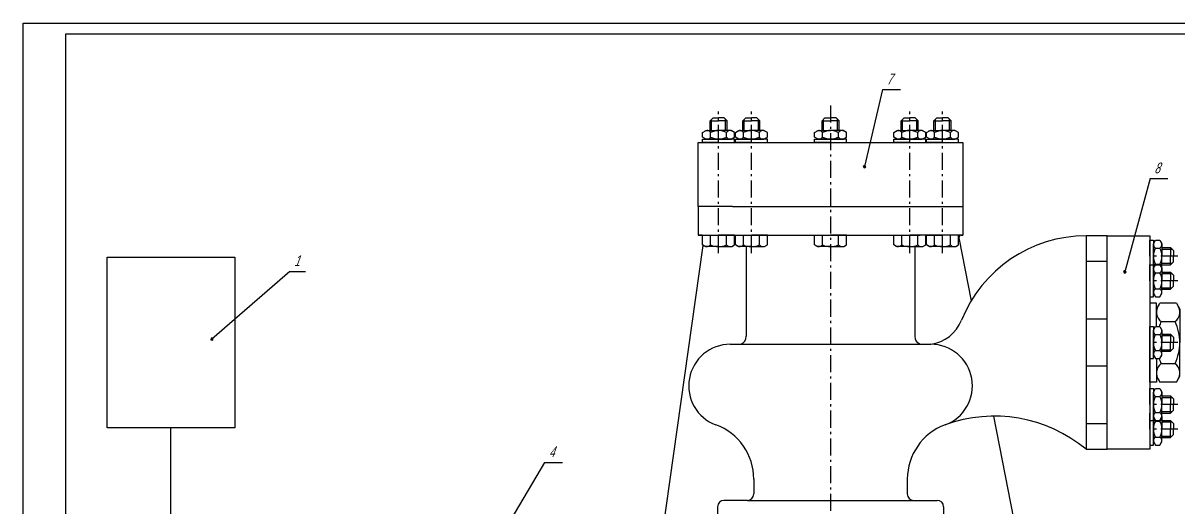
# Model space of a CAD drawing. Extents: x 0 to 841, y 0 to 594.
# Drawn here: x 0 to 542, y 367 to 594 of the extents above; entities that cross this region are included whole.
import ezdxf

# ---------------------------------------------------------------- set-up
doc = ezdxf.new("R2010")
doc.units = 0
doc.header["$MEASUREMENT"] = 0
for name, pattern in [('K5LT_AXLED', [13, 8, -2, 1, -2]), ('K5LT_BASIC', [0]), ('K5LT_THIN', [0])]:
    doc.linetypes.add(name, pattern=pattern)
doc.layers.add('LAYER0VIEW0', color=7, linetype='Continuous')
doc.layers.add('LAYER2VIEW0', color=7, linetype='Continuous')
doc.styles.add('K5_TEXTSTYLE', font='win_eskd.shx', dxfattribs={"width": 0.7, "oblique": 15, "bigfont": 'b_eskd.shx'})

# ---------------------------------------------------------------- blocks, each defined once
blk = doc.blocks.new('*L22')
at = {"layer": 'LAYER0VIEW0', "color": 7, "linetype": 'K5LT_THIN'}
for p, q in [((36.26, 31.42), (-0.23, -0.2)), ((36.26, 31.42), (43.63, 31.42)), ((-0.62, 0.26), (-0.68, -0.59)), ((0.23, 0.2), (-0.62, 0.26)), ((-0.42, 0.03), (-0.45, -0.39)), ((0, 0), (-0.42, 0.03)), ((-0.03, -0.42), (0, 0)), ((0, 0), (0.23, 0.2)), ((0.17, -0.65), (0.23, 0.2)), ((-0.68, -0.59), (0.17, -0.65)), ((-0.45, -0.39), (-0.03, -0.42))]:
    blk.add_line(p, q, dxfattribs=at)
at = {"layer": 'LAYER0VIEW0', "color": 7, "style": 'K5_TEXTSTYLE', "oblique": 20, "width": 0.7}
blk.add_text('1', height=5, dxfattribs=at).set_placement((38.26, 33.96))
blk = doc.blocks.new('*L25')
at = {"layer": 'LAYER0VIEW0', "color": 7, "linetype": 'K5LT_THIN'}
for p, q in [((15.79, 26.45), (-0.15, -0.26)), ((15.79, 26.45), (24.22, 26.45)), ((0.15, 0.26), (-0.67, 0.05)), ((-0.67, 0.05), (-0.46, -0.77)), ((0, 0), (-0.41, -0.1)), ((0, 0), (0.15, 0.26)), ((0.36, -0.57), (0.15, 0.26)), ((-0.46, -0.77), (0.36, -0.57)), ((-0.41, -0.1), (-0.31, -0.52)), ((-0.31, -0.52), (0.1, -0.41)), ((0.1, -0.41), (0, 0))]:
    blk.add_line(p, q, dxfattribs=at)
at = {"layer": 'LAYER0VIEW0', "color": 7, "style": 'K5_TEXTSTYLE', "oblique": 20, "width": 0.7}
blk.add_text('4', height=5, dxfattribs=at).set_placement((17.79, 28.98))
blk = doc.blocks.new('*L28')
at = {"layer": 'LAYER0VIEW0', "color": 7, "linetype": 'K5LT_THIN'}
for p, q in [((8.31, 35.82), (-0.07, -0.29)), ((8.31, 35.82), (16.73, 35.82)), ((0.07, 0.29), (-0.65, -0.16)), ((0, 0), (-0.36, -0.22)), ((0, 0), (0.07, 0.29)), ((0.22, -0.36), (0, 0)), ((0.52, -0.43), (0.07, 0.29)), ((-0.65, -0.16), (-0.2, -0.88)), ((-0.36, -0.22), (-0.14, -0.58)), ((-0.2, -0.88), (0.52, -0.43)), ((-0.14, -0.58), (0.22, -0.36))]:
    blk.add_line(p, q, dxfattribs=at)
at = {"layer": 'LAYER0VIEW0', "color": 7, "style": 'K5_TEXTSTYLE', "oblique": 20, "width": 0.7}
blk.add_text('7', height=5, dxfattribs=at).set_placement((10.31, 38.35))
blk = doc.blocks.new('*L29')
at = {"layer": 'LAYER0VIEW0', "color": 7, "linetype": 'K5LT_THIN'}
for p, q in [((11.74, 43.38), (-0.08, -0.29)), ((11.74, 43.38), (20.16, 43.38)), ((0.08, 0.29), (-0.66, -0.13)), ((0, 0), (-0.37, -0.21)), ((0, 0), (0.08, 0.29)), ((0.21, -0.37), (0, 0)), ((0.5, -0.45), (0.08, 0.29)), ((-0.66, -0.13), (-0.24, -0.87)), ((-0.37, -0.21), (-0.16, -0.58)), ((-0.24, -0.87), (0.5, -0.45)), ((-0.16, -0.58), (0.21, -0.37))]:
    blk.add_line(p, q, dxfattribs=at)
at = {"layer": 'LAYER0VIEW0', "color": 7, "style": 'K5_TEXTSTYLE', "oblique": 20, "width": 0.7}
blk.add_text('8', height=5, dxfattribs=at).set_placement((13.74, 45.92))
blk = doc.blocks.new('*U56')
at = {"layer": 'LAYER0VIEW0', "color": 5, "linetype": 'K5LT_BASIC'}
for p, q in [((-4, 8), (0, 8)), ((0, 8), (1.4, 6.6)), ((0, 8), (0, 4)), ((1.4, 6.6), (1.4, 4)), ((-4, 0), (0, 0)), ((0, 0), (0, 4)), ((0, 0), (1.4, 1.4)), ((1.4, 1.4), (1.4, 4))]:
    blk.add_line(p, q, dxfattribs=at)
at = {"layer": 'LAYER0VIEW0', "color": 7, "linetype": 'K5LT_THIN'}
for p, q in [((-4, 7.32), (0.68, 7.32)), ((-4, 0.68), (0.68, 0.68))]:
    blk.add_line(p, q, dxfattribs=at)
blk = doc.blocks.new('*U95')
at = {"layer": 'LAYER0VIEW0', "color": 7, "linetype": 'K5LT_AXLED'}
blk.add_line((0, 0), (0, 66.3), dxfattribs=at)
at = {"layer": 'LAYER0VIEW0', "color": 5, "linetype": 'K5LT_BASIC'}
for p, q in [((-4, 61.9), (-2.6, 63.3)), ((-4, 61.9), (0, 61.9)), ((-4, 57.4), (-4, 61.9)), ((-2.6, 63.3), (0, 63.3)), ((2.6, 63.3), (0, 63.3)), ((4, 61.9), (0, 61.9)), ((4, 61.9), (2.6, 63.3)), ((4, 57.4), (4, 61.9)), ((-7.51, 3.77), (-7.51, 8.3)), ((-7.51, 8.3), (0, 8.3)), ((-3.75, 3.77), (-3.75, 8.3)), ((7.51, 8.3), (0, 8.3)), ((3.75, 3.77), (3.75, 8.3)), ((7.51, 3.77), (7.51, 8.3)), ((-6.18, 3), (-7.51, 3.77)), ((0, 3), (-6.18, 3)), ((0, 3), (6.18, 3)), ((6.18, 3), (7.51, 3.77))]:
    blk.add_line(p, q, dxfattribs=at)
at = {"layer": 'LAYER0VIEW0', "color": 7, "linetype": 'K5LT_THIN'}
for p, q in [((-3.32, 57.4), (-3.32, 62.58)), ((3.32, 57.4), (3.32, 62.58))]:
    blk.add_line(p, q, dxfattribs=at)
at = {"layer": 'LAYER0VIEW0', "color": 5, "linetype": 'K5LT_BASIC'}
for centre, radius, start, end in [((-5.53, 5.43), 2.43, 237.231, 316.9518), ((0, 12.55), 9.55, 246.8627, 270), ((0, 12.55), 9.55, 270, 293.1373), ((5.53, 5.43), 2.43, 223.0482, 302.769)]:
    blk.add_arc(centre, radius, start, end, dxfattribs=at)
blk = doc.blocks.new('*U96')
at = {"layer": 'LAYER0VIEW0', "color": 5, "linetype": 'K5LT_BASIC'}
for p, q in [((-7.5, 0), (-7.5, 1.6)), ((-7.5, 1.6), (0, 1.6)), ((0, 0), (-7.5, 0)), ((7.5, 1.6), (0, 1.6)), ((0, 0), (7.5, 0)), ((7.5, 0), (7.5, 1.6))]:
    blk.add_line(p, q, dxfattribs=at)
blk = doc.blocks.new('*U97')
at = {"layer": 'LAYER0VIEW0', "color": 5, "linetype": 'K5LT_BASIC'}
for p, q in [((-7.51, 3.04), (-5.85, 4)), ((-7.51, 0.96), (-7.51, 3.04)), ((-5.85, 0), (-7.51, 0.96)), ((-5.85, 4), (0, 4)), ((0, 0), (-5.85, 0)), ((-3.75, 0.96), (-3.75, 3.04)), ((5.85, 4), (0, 4)), ((0, 0), (5.85, 0)), ((3.75, 0.96), (3.75, 3.04)), ((7.51, 3.04), (5.85, 4)), ((5.85, 0), (7.51, 0.96)), ((7.51, 0.96), (7.51, 3.04))]:
    blk.add_line(p, q, dxfattribs=at)
for centre, radius, start, end in [((-5.41, 2.12), 1.89, 29.2244, 132.2164), ((-5.41, 1.88), 1.89, 227.7836, 330.7756), ((0, -3.84), 7.84, 90, 118.5789), ((0, 7.84), 7.84, 241.4211, 270), ((0, -3.84), 7.84, 61.4211, 90), ((0, 7.84), 7.84, 270, 298.5789), ((5.41, 2.12), 1.89, 47.7836, 150.7756), ((5.41, 1.88), 1.89, 209.2244, 312.2164)]:
    blk.add_arc(centre, radius, start, end, dxfattribs=at)
blk = doc.blocks.new('*U98')
at = {"layer": 'LAYER0VIEW0', "color": 5, "linetype": 'K5LT_BASIC'}
for p, q in [((-4, 58.9), (-2.6, 60.3)), ((-2.6, 60.3), (0, 60.3)), ((2.6, 60.3), (0, 60.3)), ((4, 58.9), (2.6, 60.3)), ((-4, 58.9), (0, 58.9)), ((-4, 54.4), (-4, 58.9)), ((4, 58.9), (0, 58.9)), ((4, 54.4), (4, 58.9)), ((-7.51, 0.77), (-7.51, 5.3)), ((-7.51, 5.3), (0, 5.3)), ((-6.18, 0), (-7.51, 0.77)), ((0, 0), (-6.18, 0)), ((-3.75, 0.77), (-3.75, 5.3)), ((7.51, 5.3), (0, 5.3)), ((0, 0), (6.18, 0)), ((3.75, 0.77), (3.75, 5.3)), ((6.18, 0), (7.51, 0.77)), ((7.51, 0.77), (7.51, 5.3))]:
    blk.add_line(p, q, dxfattribs=at)
at = {"layer": 'LAYER0VIEW0', "color": 7, "linetype": 'K5LT_THIN'}
for p, q in [((-3.32, 54.4), (-3.32, 59.58)), ((3.32, 54.4), (3.32, 59.58))]:
    blk.add_line(p, q, dxfattribs=at)
at = {"layer": 'LAYER0VIEW0', "color": 5, "linetype": 'K5LT_BASIC'}
for centre, radius, start, end in [((-5.53, 2.43), 2.43, 237.231, 316.9518), ((0, 9.55), 9.55, 246.8627, 270), ((0, 9.55), 9.55, 270, 293.1373), ((5.53, 2.43), 2.43, 223.0482, 302.769)]:
    blk.add_arc(centre, radius, start, end, dxfattribs=at)
blk = doc.blocks.new('*U99')
at = {"layer": 'LAYER0VIEW0', "color": 5, "linetype": 'K5LT_BASIC'}
for p, q in [((-7.51, 3.04), (-5.85, 4)), ((-7.51, 0.96), (-7.51, 3.04)), ((-5.85, 0), (-7.51, 0.96)), ((-5.85, 4), (0, 4)), ((0, 0), (-5.85, 0)), ((-3.75, 0.96), (-3.75, 3.04)), ((5.85, 4), (0, 4)), ((0, 0), (5.85, 0)), ((3.75, 0.96), (3.75, 3.04)), ((7.51, 3.04), (5.85, 4)), ((5.85, 0), (7.51, 0.96)), ((7.51, 0.96), (7.51, 3.04))]:
    blk.add_line(p, q, dxfattribs=at)
for centre, radius, start, end in [((-5.41, 2.12), 1.89, 29.2244, 132.2164), ((-5.41, 1.88), 1.89, 227.7836, 330.7756), ((0, -3.84), 7.84, 90, 118.5789), ((0, 7.84), 7.84, 241.4211, 270), ((0, -3.84), 7.84, 61.4211, 90), ((0, 7.84), 7.84, 270, 298.5789), ((5.41, 2.12), 1.89, 47.7836, 150.7756), ((5.41, 1.88), 1.89, 209.2244, 312.2164)]:
    blk.add_arc(centre, radius, start, end, dxfattribs=at)
blk = doc.blocks.new('*U100')
at = {"layer": 'LAYER0VIEW0', "color": 5, "linetype": 'K5LT_BASIC'}
for p, q in [((-7.5, 0), (-7.5, 1.6)), ((-7.5, 1.6), (0, 1.6)), ((0, 0), (-7.5, 0)), ((7.5, 1.6), (0, 1.6)), ((0, 0), (7.5, 0)), ((7.5, 0), (7.5, 1.6))]:
    blk.add_line(p, q, dxfattribs=at)
blk = doc.blocks.new('*U101')
at = {"layer": 'LAYER0VIEW0', "color": 7, "linetype": 'K5LT_AXLED'}
blk.add_line((0, 0), (0, 66.3), dxfattribs=at)
at = {"layer": 'LAYER0VIEW0', "color": 5, "linetype": 'K5LT_BASIC'}
for p, q in [((-4, 61.9), (-2.6, 63.3)), ((-4, 61.9), (0, 61.9)), ((-4, 57.4), (-4, 61.9)), ((-2.6, 63.3), (0, 63.3)), ((2.6, 63.3), (0, 63.3)), ((4, 61.9), (0, 61.9)), ((4, 61.9), (2.6, 63.3)), ((4, 57.4), (4, 61.9)), ((-7.51, 3.77), (-7.51, 8.3)), ((-7.51, 8.3), (0, 8.3)), ((-3.75, 3.77), (-3.75, 8.3)), ((7.51, 8.3), (0, 8.3)), ((3.75, 3.77), (3.75, 8.3)), ((7.51, 3.77), (7.51, 8.3)), ((-6.18, 3), (-7.51, 3.77)), ((0, 3), (-6.18, 3)), ((0, 3), (6.18, 3)), ((6.18, 3), (7.51, 3.77))]:
    blk.add_line(p, q, dxfattribs=at)
at = {"layer": 'LAYER0VIEW0', "color": 7, "linetype": 'K5LT_THIN'}
for p, q in [((-3.32, 57.4), (-3.32, 62.58)), ((3.32, 57.4), (3.32, 62.58))]:
    blk.add_line(p, q, dxfattribs=at)
at = {"layer": 'LAYER0VIEW0', "color": 5, "linetype": 'K5LT_BASIC'}
for centre, radius, start, end in [((-5.53, 5.43), 2.43, 237.231, 316.9518), ((0, 12.55), 9.55, 246.8627, 270), ((0, 12.55), 9.55, 270, 293.1373), ((5.53, 5.43), 2.43, 223.0482, 302.769)]:
    blk.add_arc(centre, radius, start, end, dxfattribs=at)
blk = doc.blocks.new('*U102')
at = {"layer": 'LAYER0VIEW0', "color": 5, "linetype": 'K5LT_BASIC'}
for p, q in [((-7.51, 3.04), (-5.85, 4)), ((-7.51, 0.96), (-7.51, 3.04)), ((-5.85, 0), (-7.51, 0.96)), ((-5.85, 4), (0, 4)), ((0, 0), (-5.85, 0)), ((-3.75, 0.96), (-3.75, 3.04)), ((5.85, 4), (0, 4)), ((0, 0), (5.85, 0)), ((3.75, 0.96), (3.75, 3.04)), ((7.51, 3.04), (5.85, 4)), ((5.85, 0), (7.51, 0.96)), ((7.51, 0.96), (7.51, 3.04))]:
    blk.add_line(p, q, dxfattribs=at)
for centre, radius, start, end in [((-5.41, 2.12), 1.89, 29.2244, 132.2164), ((-5.41, 1.88), 1.89, 227.7836, 330.7756), ((0, -3.84), 7.84, 90, 118.5789), ((0, 7.84), 7.84, 241.4211, 270), ((0, -3.84), 7.84, 61.4211, 90), ((0, 7.84), 7.84, 270, 298.5789), ((5.41, 2.12), 1.89, 47.7836, 150.7756), ((5.41, 1.88), 1.89, 209.2244, 312.2164)]:
    blk.add_arc(centre, radius, start, end, dxfattribs=at)
blk = doc.blocks.new('*U103')
at = {"layer": 'LAYER0VIEW0', "color": 5, "linetype": 'K5LT_BASIC'}
for p, q in [((-7.5, 0), (-7.5, 1.6)), ((-7.5, 1.6), (0, 1.6)), ((0, 0), (-7.5, 0)), ((7.5, 1.6), (0, 1.6)), ((0, 0), (7.5, 0)), ((7.5, 0), (7.5, 1.6))]:
    blk.add_line(p, q, dxfattribs=at)
blk = doc.blocks.new('*U104')
at = {"layer": 'LAYER0VIEW0', "color": 7, "linetype": 'K5LT_AXLED'}
blk.add_line((0, 0), (0, 66.3), dxfattribs=at)
at = {"layer": 'LAYER0VIEW0', "color": 5, "linetype": 'K5LT_BASIC'}
for p, q in [((-4, 61.9), (-2.6, 63.3)), ((-4, 61.9), (0, 61.9)), ((-4, 57.4), (-4, 61.9)), ((-2.6, 63.3), (0, 63.3)), ((2.6, 63.3), (0, 63.3)), ((4, 61.9), (0, 61.9)), ((4, 61.9), (2.6, 63.3)), ((4, 57.4), (4, 61.9)), ((-7.51, 3.77), (-7.51, 8.3)), ((-7.51, 8.3), (0, 8.3)), ((-3.75, 3.77), (-3.75, 8.3)), ((7.51, 8.3), (0, 8.3)), ((3.75, 3.77), (3.75, 8.3)), ((7.51, 3.77), (7.51, 8.3)), ((-6.18, 3), (-7.51, 3.77)), ((0, 3), (-6.18, 3)), ((0, 3), (6.18, 3)), ((6.18, 3), (7.51, 3.77))]:
    blk.add_line(p, q, dxfattribs=at)
at = {"layer": 'LAYER0VIEW0', "color": 7, "linetype": 'K5LT_THIN'}
for p, q in [((-3.32, 57.4), (-3.32, 62.58)), ((3.32, 57.4), (3.32, 62.58))]:
    blk.add_line(p, q, dxfattribs=at)
at = {"layer": 'LAYER0VIEW0', "color": 5, "linetype": 'K5LT_BASIC'}
for centre, radius, start, end in [((-5.53, 5.43), 2.43, 237.231, 316.9518), ((0, 12.55), 9.55, 246.8627, 270), ((0, 12.55), 9.55, 270, 293.1373), ((5.53, 5.43), 2.43, 223.0482, 302.769)]:
    blk.add_arc(centre, radius, start, end, dxfattribs=at)
blk = doc.blocks.new('*U105')
at = {"layer": 'LAYER0VIEW0', "color": 5, "linetype": 'K5LT_BASIC'}
for p, q in [((-7.51, 3.04), (-5.85, 4)), ((-7.51, 0.96), (-7.51, 3.04)), ((-5.85, 0), (-7.51, 0.96)), ((-5.85, 4), (0, 4)), ((0, 0), (-5.85, 0)), ((-3.75, 0.96), (-3.75, 3.04)), ((5.85, 4), (0, 4)), ((0, 0), (5.85, 0)), ((3.75, 0.96), (3.75, 3.04)), ((7.51, 3.04), (5.85, 4)), ((5.85, 0), (7.51, 0.96)), ((7.51, 0.96), (7.51, 3.04))]:
    blk.add_line(p, q, dxfattribs=at)
for centre, radius, start, end in [((-5.41, 2.12), 1.89, 29.2244, 132.2164), ((-5.41, 1.88), 1.89, 227.7836, 330.7756), ((0, -3.84), 7.84, 90, 118.5789), ((0, 7.84), 7.84, 241.4211, 270), ((0, -3.84), 7.84, 61.4211, 90), ((0, 7.84), 7.84, 270, 298.5789), ((5.41, 2.12), 1.89, 47.7836, 150.7756), ((5.41, 1.88), 1.89, 209.2244, 312.2164)]:
    blk.add_arc(centre, radius, start, end, dxfattribs=at)
blk = doc.blocks.new('*U106')
at = {"layer": 'LAYER0VIEW0', "color": 5, "linetype": 'K5LT_BASIC'}
for p, q in [((-7.5, 0), (-7.5, 1.6)), ((-7.5, 1.6), (0, 1.6)), ((0, 0), (-7.5, 0)), ((7.5, 1.6), (0, 1.6)), ((0, 0), (7.5, 0)), ((7.5, 0), (7.5, 1.6))]:
    blk.add_line(p, q, dxfattribs=at)
blk = doc.blocks.new('*U107')
at = {"layer": 'LAYER0VIEW0', "color": 7, "linetype": 'K5LT_AXLED'}
blk.add_line((0, 0), (0, 66.3), dxfattribs=at)
at = {"layer": 'LAYER0VIEW0', "color": 5, "linetype": 'K5LT_BASIC'}
for p, q in [((-4, 61.9), (-2.6, 63.3)), ((-4, 61.9), (0, 61.9)), ((-4, 57.4), (-4, 61.9)), ((-2.6, 63.3), (0, 63.3)), ((2.6, 63.3), (0, 63.3)), ((4, 61.9), (0, 61.9)), ((4, 61.9), (2.6, 63.3)), ((4, 57.4), (4, 61.9)), ((-7.51, 3.77), (-7.51, 8.3)), ((-7.51, 8.3), (0, 8.3)), ((-3.75, 3.77), (-3.75, 8.3)), ((7.51, 8.3), (0, 8.3)), ((3.75, 3.77), (3.75, 8.3)), ((7.51, 3.77), (7.51, 8.3)), ((-6.18, 3), (-7.51, 3.77)), ((0, 3), (-6.18, 3)), ((0, 3), (6.18, 3)), ((6.18, 3), (7.51, 3.77))]:
    blk.add_line(p, q, dxfattribs=at)
at = {"layer": 'LAYER0VIEW0', "color": 7, "linetype": 'K5LT_THIN'}
for p, q in [((-3.32, 57.4), (-3.32, 62.58)), ((3.32, 57.4), (3.32, 62.58))]:
    blk.add_line(p, q, dxfattribs=at)
at = {"layer": 'LAYER0VIEW0', "color": 5, "linetype": 'K5LT_BASIC'}
for centre, radius, start, end in [((-5.53, 5.43), 2.43, 237.231, 316.9518), ((0, 12.55), 9.55, 246.8627, 270), ((0, 12.55), 9.55, 270, 293.1373), ((5.53, 5.43), 2.43, 223.0482, 302.769)]:
    blk.add_arc(centre, radius, start, end, dxfattribs=at)
blk = doc.blocks.new('*U108')
at = {"layer": 'LAYER0VIEW0', "color": 5, "linetype": 'K5LT_BASIC'}
for p, q in [((-7.51, 3.04), (-5.85, 4)), ((-7.51, 0.96), (-7.51, 3.04)), ((-5.85, 0), (-7.51, 0.96)), ((-5.85, 4), (0, 4)), ((0, 0), (-5.85, 0)), ((-3.75, 0.96), (-3.75, 3.04)), ((5.85, 4), (0, 4)), ((0, 0), (5.85, 0)), ((3.75, 0.96), (3.75, 3.04)), ((7.51, 3.04), (5.85, 4)), ((5.85, 0), (7.51, 0.96)), ((7.51, 0.96), (7.51, 3.04))]:
    blk.add_line(p, q, dxfattribs=at)
for centre, radius, start, end in [((-5.41, 2.12), 1.89, 29.2244, 132.2164), ((-5.41, 1.88), 1.89, 227.7836, 330.7756), ((0, -3.84), 7.84, 90, 118.5789), ((0, 7.84), 7.84, 241.4211, 270), ((0, -3.84), 7.84, 61.4211, 90), ((0, 7.84), 7.84, 270, 298.5789), ((5.41, 2.12), 1.89, 47.7836, 150.7756), ((5.41, 1.88), 1.89, 209.2244, 312.2164)]:
    blk.add_arc(centre, radius, start, end, dxfattribs=at)
blk = doc.blocks.new('*U109')
at = {"layer": 'LAYER0VIEW0', "color": 5, "linetype": 'K5LT_BASIC'}
for p, q in [((-7.5, 0), (-7.5, 1.6)), ((-7.5, 1.6), (0, 1.6)), ((0, 0), (-7.5, 0)), ((7.5, 1.6), (0, 1.6)), ((0, 0), (7.5, 0)), ((7.5, 0), (7.5, 1.6))]:
    blk.add_line(p, q, dxfattribs=at)
blk = doc.blocks.new('*U110')
at = {"layer": 'LAYER0VIEW0', "color": 5, "linetype": 'K5LT_BASIC'}
for p, q in [((0, 0), (0, 7.5)), ((0, 7.5), (1.6, 7.5)), ((1.6, 7.5), (1.6, 0)), ((0, 0), (0, -7.5)), ((1.6, -7.5), (1.6, 0)), ((0, -7.5), (1.6, -7.5))]:
    blk.add_line(p, q, dxfattribs=at)
blk = doc.blocks.new('*U111')
at = {"layer": 'LAYER0VIEW0', "color": 5, "linetype": 'K5LT_BASIC'}
for p, q in [((0, 5.85), (0.96, 7.51)), ((0, 0), (0, 5.85)), ((0.96, 7.51), (3.04, 7.51)), ((3.04, 7.51), (4, 5.85)), ((4, 5.85), (4, 0)), ((0, 0), (0, -5.85)), ((0.96, 3.75), (3.04, 3.75)), ((0.96, -3.75), (3.04, -3.75)), ((4, -5.85), (4, 0)), ((0, -5.85), (0.96, -7.51)), ((0.96, -7.51), (3.04, -7.51)), ((3.04, -7.51), (4, -5.85))]:
    blk.add_line(p, q, dxfattribs=at)
for centre, radius, start, end in [((1.88, 5.41), 1.89, 137.7836, 240.7756), ((2.12, 5.41), 1.89, 299.2244, 42.2164), ((7.84, 0), 7.84, 151.4211, 180), ((7.84, 0), 7.84, 180, 208.5789), ((-3.84, 0), 7.84, 0, 28.5789), ((-3.84, 0), 7.84, 331.4211, 0), ((1.88, -5.41), 1.89, 119.2244, 222.2164), ((2.12, -5.41), 1.89, 317.7836, 60.7756)]:
    blk.add_arc(centre, radius, start, end, dxfattribs=at)
blk = doc.blocks.new('*U112')
at = {"layer": 'LAYER0VIEW0', "color": 5, "linetype": 'K5LT_BASIC'}
for p, q in [((-4, 8), (0, 8)), ((0, 8), (1.4, 6.6)), ((0, 8), (0, 4)), ((1.4, 6.6), (1.4, 4)), ((-4, 0), (0, 0)), ((0, 0), (0, 4)), ((0, 0), (1.4, 1.4)), ((1.4, 1.4), (1.4, 4))]:
    blk.add_line(p, q, dxfattribs=at)
at = {"layer": 'LAYER0VIEW0', "color": 7, "linetype": 'K5LT_THIN'}
for p, q in [((-4, 7.32), (0.68, 7.32)), ((-4, 0.68), (0.68, 0.68))]:
    blk.add_line(p, q, dxfattribs=at)
blk = doc.blocks.new('*U113')
at = {"layer": 'LAYER0VIEW0', "color": 5, "linetype": 'K5LT_BASIC'}
for p, q in [((0, 0), (0, 7.5)), ((0, 7.5), (1.6, 7.5)), ((1.6, 7.5), (1.6, 0)), ((0, 0), (0, -7.5)), ((1.6, -7.5), (1.6, 0))]:
    blk.add_line(p, q, dxfattribs=at)
blk = doc.blocks.new('*U114')
at = {"layer": 'LAYER0VIEW0', "color": 5, "linetype": 'K5LT_BASIC'}
for p, q in [((0, 5.85), (0.96, 7.51)), ((0, 0), (0, 5.85)), ((0.96, 7.51), (3.04, 7.51)), ((3.04, 7.51), (4, 5.85)), ((4, 5.85), (4, 0)), ((0, 0), (0, -5.85)), ((0.96, 3.75), (3.04, 3.75)), ((0.96, -3.75), (3.04, -3.75)), ((4, -5.85), (4, 0)), ((0, -5.85), (0, -5.85)), ((4, -5.85), (4, -5.85))]:
    blk.add_line(p, q, dxfattribs=at)
for centre, radius, start, end in [((1.88, 5.41), 1.89, 137.7836, 240.7756), ((2.12, 5.41), 1.89, 299.2244, 42.2164), ((7.84, 0), 7.84, 151.4211, 180), ((7.84, 0), 7.84, 180, 208.5789), ((-3.84, 0), 7.84, 0, 28.5789), ((-3.84, 0), 7.84, 331.4211, 0), ((1.88, -5.41), 1.89, 119.2244, 190.4856), ((2.12, -5.41), 1.89, 349.5144, 60.7756)]:
    blk.add_arc(centre, radius, start, end, dxfattribs=at)
blk = doc.blocks.new('*U115')
at = {"layer": 'LAYER0VIEW0', "color": 5, "linetype": 'K5LT_BASIC'}
for p, q in [((-4, 8), (0, 8)), ((0, 8), (1.4, 6.6)), ((0, 8), (0, 4)), ((1.4, 6.6), (1.4, 4)), ((-4, 0), (0, 0)), ((0, 0), (0, 4)), ((0, 0), (1.4, 1.4)), ((1.4, 1.4), (1.4, 4))]:
    blk.add_line(p, q, dxfattribs=at)
at = {"layer": 'LAYER0VIEW0', "color": 7, "linetype": 'K5LT_THIN'}
for p, q in [((-4, 7.32), (0.68, 7.32)), ((-4, 0.68), (0.68, 0.68))]:
    blk.add_line(p, q, dxfattribs=at)
blk = doc.blocks.new('*U116')
at = {"layer": 'LAYER0VIEW0', "color": 5, "linetype": 'K5LT_BASIC'}
for p, q in [((0, 0), (0, 7.5)), ((0, 7.5), (1.6, 7.5)), ((1.6, 7.5), (1.6, 0)), ((0, 0), (0, -7.5)), ((1.6, -7.5), (1.6, 0)), ((0, -7.5), (1.6, -7.5))]:
    blk.add_line(p, q, dxfattribs=at)
blk = doc.blocks.new('*U117')
at = {"layer": 'LAYER0VIEW0', "color": 5, "linetype": 'K5LT_BASIC'}
for p, q in [((0, 5.85), (0.96, 7.51)), ((0, 0), (0, 5.85)), ((0.96, 7.51), (3.04, 7.51)), ((3.04, 7.51), (4, 5.85)), ((4, 5.85), (4, 0)), ((0, 0), (0, -5.85)), ((0.96, 3.75), (3.04, 3.75)), ((0.96, -3.75), (3.04, -3.75)), ((4, -5.85), (4, 0)), ((0, -5.85), (0.96, -7.51)), ((0.96, -7.51), (3.04, -7.51)), ((3.04, -7.51), (4, -5.85))]:
    blk.add_line(p, q, dxfattribs=at)
for centre, radius, start, end in [((1.88, 5.41), 1.89, 137.7836, 240.7756), ((2.12, 5.41), 1.89, 299.2244, 42.2164), ((7.84, 0), 7.84, 151.4211, 180), ((7.84, 0), 7.84, 180, 208.5789), ((-3.84, 0), 7.84, 0, 28.5789), ((-3.84, 0), 7.84, 331.4211, 0), ((1.88, -5.41), 1.89, 119.2244, 222.2164), ((2.12, -5.41), 1.89, 317.7836, 60.7756)]:
    blk.add_arc(centre, radius, start, end, dxfattribs=at)
blk = doc.blocks.new('*U118')
at = {"layer": 'LAYER0VIEW0', "color": 5, "linetype": 'K5LT_BASIC'}
for p, q in [((-4, 0), (0, 0)), ((0, 0), (1.4, -1.4)), ((0, 0), (0, -4)), ((0, -8), (0, -4)), ((1.4, -1.4), (1.4, -4)), ((1.4, -6.6), (1.4, -4)), ((-4, -8), (0, -8)), ((0, -8), (1.4, -6.6))]:
    blk.add_line(p, q, dxfattribs=at)
at = {"layer": 'LAYER0VIEW0', "color": 7, "linetype": 'K5LT_THIN'}
for p, q in [((-4, -0.68), (0.68, -0.68)), ((-4, -7.32), (0.68, -7.32))]:
    blk.add_line(p, q, dxfattribs=at)
blk = doc.blocks.new('*U119')
at = {"layer": 'LAYER0VIEW0', "color": 5, "linetype": 'K5LT_BASIC'}
for p, q in [((0, 0), (0, 7.5)), ((1.6, 7.5), (1.6, 0)), ((0, 0), (0, -7.5)), ((1.6, -7.5), (1.6, 0)), ((0, -7.5), (1.6, -7.5))]:
    blk.add_line(p, q, dxfattribs=at)
blk = doc.blocks.new('*U120')
at = {"layer": 'LAYER0VIEW0', "color": 5, "linetype": 'K5LT_BASIC'}
for p, q in [((0, 0), (0, 5.85)), ((0, 5.85), (0, 5.85)), ((4, 5.85), (4, 5.85)), ((4, 5.85), (4, 0)), ((0, 0), (0, -5.85)), ((0.96, 3.75), (3.04, 3.75)), ((0.96, -3.75), (3.04, -3.75)), ((4, -5.85), (4, 0)), ((0, -5.85), (0.96, -7.51)), ((0.96, -7.51), (3.04, -7.51)), ((3.04, -7.51), (4, -5.85))]:
    blk.add_line(p, q, dxfattribs=at)
for centre, radius, start, end in [((1.88, 5.41), 1.89, 169.5144, 240.7756), ((2.12, 5.41), 1.89, 299.2244, 10.4856), ((7.84, 0), 7.84, 151.4211, 180), ((7.84, 0), 7.84, 180, 208.5789), ((-3.84, 0), 7.84, 0, 28.5789), ((-3.84, 0), 7.84, 331.4211, 0), ((1.88, -5.41), 1.89, 119.2244, 222.2164), ((2.12, -5.41), 1.89, 317.7836, 60.7756)]:
    blk.add_arc(centre, radius, start, end, dxfattribs=at)
blk = doc.blocks.new('*U121')
at = {"layer": 'LAYER0VIEW0', "color": 5, "linetype": 'K5LT_BASIC'}
for p, q in [((-4, 0), (0, 0)), ((0, 0), (1.4, -1.4)), ((0, 0), (0, -4)), ((0, -8), (0, -4)), ((1.4, -1.4), (1.4, -4)), ((1.4, -6.6), (1.4, -4)), ((-4, -8), (0, -8)), ((0, -8), (1.4, -6.6))]:
    blk.add_line(p, q, dxfattribs=at)
at = {"layer": 'LAYER0VIEW0', "color": 7, "linetype": 'K5LT_THIN'}
for p, q in [((-4, -0.68), (0.68, -0.68)), ((-4, -7.32), (0.68, -7.32))]:
    blk.add_line(p, q, dxfattribs=at)
blk = doc.blocks.new('*U122')
at = {"layer": 'LAYER0VIEW0', "color": 5, "linetype": 'K5LT_BASIC'}
for p, q in [((0, 0), (0, 7.5)), ((0, 7.5), (1.6, 7.5)), ((1.6, 7.5), (1.6, 0)), ((0, 0), (0, -7.5)), ((1.6, -7.5), (1.6, 0)), ((0, -7.5), (1.6, -7.5))]:
    blk.add_line(p, q, dxfattribs=at)
blk = doc.blocks.new('*U123')
at = {"layer": 'LAYER0VIEW0', "color": 5, "linetype": 'K5LT_BASIC'}
for p, q in [((0, 5.85), (0.96, 7.51)), ((0, 0), (0, 5.85)), ((0.96, 7.51), (3.04, 7.51)), ((3.04, 7.51), (4, 5.85)), ((4, 5.85), (4, 0)), ((0, 0), (0, -5.85)), ((0.96, 3.75), (3.04, 3.75)), ((0.96, -3.75), (3.04, -3.75)), ((4, -5.85), (4, 0)), ((0, -5.85), (0.96, -7.51)), ((0.96, -7.51), (3.04, -7.51)), ((3.04, -7.51), (4, -5.85))]:
    blk.add_line(p, q, dxfattribs=at)
for centre, radius, start, end in [((1.88, 5.41), 1.89, 137.7836, 240.7756), ((2.12, 5.41), 1.89, 299.2244, 42.2164), ((7.84, 0), 7.84, 151.4211, 180), ((7.84, 0), 7.84, 180, 208.5789), ((-3.84, 0), 7.84, 0, 28.5789), ((-3.84, 0), 7.84, 331.4211, 0), ((1.88, -5.41), 1.89, 119.2244, 222.2164), ((2.12, -5.41), 1.89, 317.7836, 60.7756)]:
    blk.add_arc(centre, radius, start, end, dxfattribs=at)
blk = doc.blocks.new('*U125')
at = {"layer": 'LAYER0VIEW0', "color": 5, "linetype": 'K5LT_BASIC'}
for p, q in [((0, 26.01), (-3, 26.01)), ((-3, 26.01), (-3, 7.51)), ((0, 15.01), (0, 26.01)), ((-3, -10.99), (-3, 7.51)), ((0, 0), (0, -10.99)), ((0, -10.99), (-3, -10.99))]:
    blk.add_line(p, q, dxfattribs=at)
blk = doc.blocks.new('*U126')
at = {"layer": 'LAYER0VIEW0', "color": 5, "linetype": 'K5LT_BASIC'}
for p, q in [((0, 0), (1.62, 2.8)), ((0, -8.19), (0, 0)), ((9.38, 2.8), (11, 0)), ((11, 0), (11, -15.7)), ((2.27, -5.89), (8.73, -5.89)), ((11, -31.4), (11, -15.7)), ((0, -23.21), (0, -31.4)), ((2.27, -25.51), (8.73, -25.51)), ((0, -31.4), (1.62, -34.2)), ((9.38, -34.2), (11, -31.4))]:
    blk.add_line(p, q, dxfattribs=at)
for centre, radius, start, end in [((5.51, -1.41), 5.52, 142.3265, 234.1202), ((5.49, -1.41), 5.52, 305.8798, 37.6735), ((22.36, -15.7), 22.36, 153.967, 160.3897), ((-11.36, -15.7), 22.36, 0, 26.033), ((-11.36, -15.7), 22.36, 333.967, 0), ((5.51, -29.99), 5.52, 125.8798, 217.6735), ((22.36, -15.7), 22.36, 199.6103, 206.033), ((5.49, -29.99), 5.52, 322.3265, 54.1202)]:
    blk.add_arc(centre, radius, start, end, dxfattribs=at)
blk = doc.blocks.new('*S129')
at = {"layer": 'LAYER2VIEW0', "color": 7, "linetype": 'K5LT_THIN'}
for p, q in [((0, 0), (0, 594)), ((0, 594), (841, 594))]:
    blk.add_line(p, q, dxfattribs=at)

msp = doc.modelspace()

# ---------------------------------------------------------------- linework, layer by layer
at = {"layer": 'LAYER0VIEW0', "color": 5, "linetype": 'K5LT_BASIC'}
for p, q in [((20, 5), (20, 589)), ((20, 589), (836, 589)), ((316.61, 508.08), (316.61, 538.08)), ((316.61, 538.08), (440.61, 538.08)), ((440.61, 538.08), (440.61, 508.08)), ((332.61, 508.08), (316.61, 508.08)), ((316.61, 508.08), (316.61, 496.08)), ((332.61, 508.08), (424.61, 508.08)), ((424.61, 508.08), (440.61, 508.08)), ((440.61, 508.08), (440.61, 496.08)), ((316.61, 496.08), (316.61, 494.58)), ((318.46, 494.58), (316.61, 494.58)), ((316.61, 494.58), (336.61, 494.58)), ((336.61, 494.58), (420.61, 494.58)), ((440.61, 494.58), (420.61, 494.58)), ((438.84, 493.39), (444.56, 463.91)), ((439.82, 494.58), (440.61, 494.58)), ((440.61, 496.08), (440.61, 494.58)), ((508.4, 494.32), (498.4, 494.32)), ((498.4, 494.32), (498.4, 394.32)), ((508.4, 394.32), (508.4, 494.32)), ((508.4, 494.32), (528.4, 494.32)), ((528.4, 494.32), (528.4, 394.32)), ((298.01, 341.77), (318.94, 489.86)), ((339.11, 489.28), (339.11, 447.29)), ((418.11, 489.28), (418.11, 447.29)), ((39.34, 404.32), (39.34, 484.32)), ((39.34, 484.32), (99.34, 484.32)), ((99.34, 484.32), (99.34, 404.32)), ((508.4, 482.32), (498.4, 482.32)), ((540.79, 462.82), (533.02, 462.82)), ((508.4, 455.32), (498.4, 455.32)), ((531.4, 455.32), (531.4, 460.02)), ((331.61, 443.56), (425.61, 443.56)), ((508.4, 433.32), (498.4, 433.32)), ((540.79, 425.82), (533.02, 425.82)), ((455.05, 409.85), (469.11, 337.39)), ((99.34, 404.32), (39.34, 404.32)), ((69.34, 330.39), (69.34, 404.32)), ((508.4, 406.32), (498.4, 406.32)), ((498.4, 394.32), (508.4, 394.32)), ((528.4, 394.32), (508.4, 394.32)), ((342.61, 380.39), (342.61, 373.39)), ((414.61, 380.39), (414.61, 373.39)), ((339.61, 370.39), (328.61, 370.39)), ((339.61, 370.39), (417.61, 370.39)), ((417.61, 370.39), (428.61, 370.39)), ((325.61, 367.39), (325.61, 356.23)), ((431.61, 367.39), (431.61, 356.23))]:
    msp.add_line(p, q, dxfattribs=at)
at = {"layer": 'LAYER0VIEW0', "color": 7, "linetype": 'K5LT_AXLED'}
for p, q in [((378.61, 555.45), (378.61, 138.89)), ((541.5, 484.82), (528.4, 484.82)), ((541.5, 473.32), (528.4, 473.32)), ((541.5, 444.32), (528.4, 444.32)), ((541.5, 415.32), (528.4, 415.32)), ((541.5, 403.82), (528.4, 403.82))]:
    msp.add_line(p, q, dxfattribs=at)
at = {"layer": 'LAYER0VIEW0', "color": 5, "linetype": 'K5LT_BASIC'}
for centre, radius, start, end in [((439.82, 493.58), 1, 90, 190.9804), ((498.4, 431.46), 62.86, 90, 158.1836), ((423.15, 461.59), 18.2, 277.7756, 338.1836), ((335.11, 447.29), 4, 290.8565, 0), ((422.11, 447.29), 4, 180, 249.1435), ((331.61, 424.06), 19.5, 90, 249.8637), ((425.61, 424.06), 19.5, 290.1363, 90), ((455.45, 342.68), 67.17, 50.2466, 110.1363), ((315.6, 380.39), 27.01, 0, 69.8637), ((441.62, 380.39), 27.01, 110.1363, 180), ((328.61, 367.39), 3, 90, 180), ((339.61, 373.39), 3, 270, 0), ((417.61, 373.39), 3, 180, 270), ((428.61, 367.39), 3, 0, 90)]:
    msp.add_arc(centre, radius, start, end, dxfattribs=at)

# ---------------------------------------------------------------- block references
at = {"layer": 'LAYER0VIEW0'}
for name, p in [('*L28', (394.63, 527.05)), ('*U95', (326.11, 486.28)), ('*U104', (341.49, 486.28)), ('*U98', (378.61, 489.28)), ('*U107', (415.73, 486.28)), ('*U101', (431.11, 486.28)), ('*U97', (326.11, 539.68)), ('*U105', (341.49, 539.68)), ('*U99', (378.61, 539.68)), ('*U108', (415.73, 539.68)), ('*U102', (431.11, 539.68)), ('*U96', (326.11, 538.08)), ('*U106', (341.49, 538.08)), ('*U100', (378.61, 538.08)), ('*U109', (415.73, 538.08)), ('*U103', (431.11, 538.08)), ('*L29', (516.67, 477.75)), ('*U113', (528.4, 484.82)), ('*U114', (530, 484.82)), ('*U112', (538, 480.82)), ('*L22', (88.76, 446.18)), ('*U116', (528.4, 473.32)), ('*U117', (530, 473.32)), ('*U115', (538, 469.32)), ('*U125', (531.4, 436.82)), ('*U126', (531.4, 460.02)), ('*U110', (528.4, 444.32)), ('*U111', (530, 444.32)), ('*U56', (538, 440.32)), ('*U122', (528.4, 415.32)), ('*U123', (530, 415.32)), ('*U121', (538, 419.32)), ('*U119', (528.4, 403.82)), ('*U120', (530, 403.82)), ('*U118', (538, 407.82)), ('*L25', (228.77, 361.69))]:
    msp.add_blockref(name, p, dxfattribs=at)
at = {"layer": 'LAYER2VIEW0'}
msp.add_blockref('*S129', (0, 0), dxfattribs=at)

doc.saveas('drawing.dxf')
